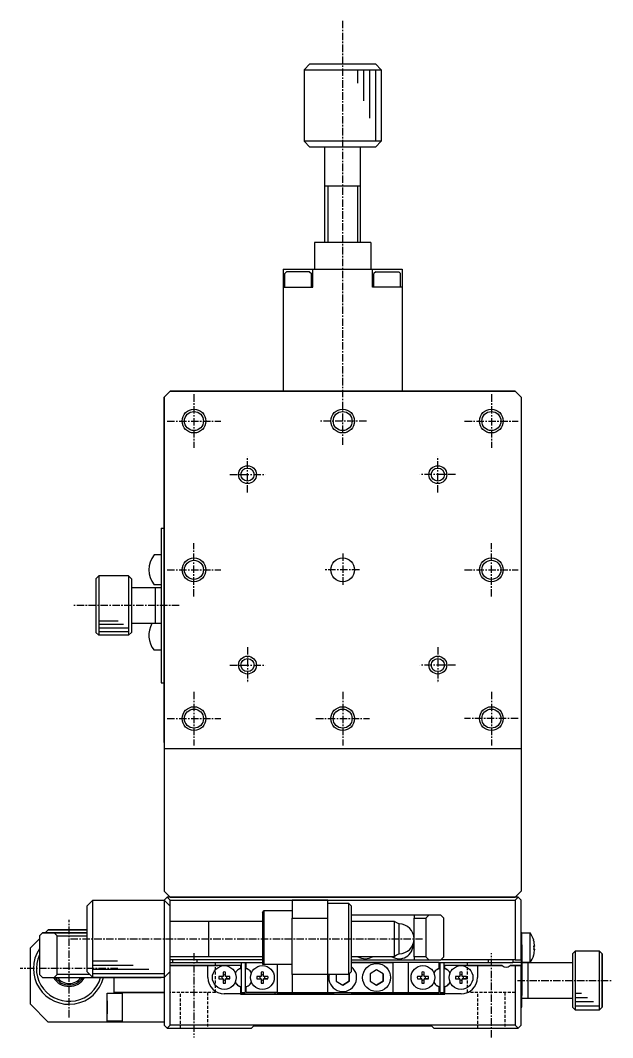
# Model space of a CAD drawing. Extents: x 375 to 631, y 58 to 275.
# Drawn here: x 531 to 630.6, y 104.3 to 275.2 of the extents above; entities that cross this region are included whole.
import ezdxf

# ---------------------------------------------------------------- set-up
doc = ezdxf.new("R2010")
doc.units = 0
doc.linetypes.add('CENTER', pattern=[2, 1.25, -0.25, 0.25, -0.25])
doc.linetypes.add('DASHED', pattern=[0.75, 0.5, -0.25])
doc.layers.get('0').update_dxf_attribs({"linetype": 'CONTINUOUS'})
doc.layers.add('CENTER', color=1, linetype='CENTER')

msp = doc.modelspace()

# ---------------------------------------------------------------- linework, layer by layer
at = {"color": 7, "linetype": 'CONTINUOUS'}
for p, q in [((579.735969, 267.876908), (578.735969, 266.876908)), ((578.735969, 266.876908), (578.735969, 254.876907)), ((579.735969, 267.876908), (590.735969, 267.876908)), ((590.735969, 267.876908), (591.735969, 266.876908)), ((591.735969, 266.876908), (591.735969, 254.876907)), ((579.735969, 253.876907), (578.735969, 254.876907)), ((590.735969, 253.876907), (591.735969, 254.876907)), ((590.735969, 253.876907), (579.735969, 253.876907)), ((582.235969, 237.876907), (582.235969, 253.876907)), ((588.235969, 237.876907), (588.235969, 253.876907)), ((582.235969, 247.376907), (588.235969, 247.376907)), ((580.485969, 237.876907), (580.485969, 233.376908)), ((589.985969, 237.876907), (580.485969, 237.876907)), ((589.985969, 237.876907), (589.985969, 233.376908)), ((575.235969, 233.376908), (575.235969, 212.876909)), ((575.235969, 233.376908), (595.235969, 233.376908)), ((575.485969, 232.676907), (575.785969, 232.976908)), ((575.485969, 230.376908), (575.485969, 232.676907)), ((579.685968, 232.976908), (575.785969, 232.976908)), ((579.685968, 232.976908), (579.985969, 232.676907)), ((579.985969, 230.376908), (579.985969, 232.676907)), ((580.235969, 230.376908), (580.235969, 233.376908)), ((590.235969, 230.376908), (590.235969, 233.376908)), ((590.78597, 232.976908), (590.485969, 232.676907)), ((590.485969, 230.376908), (590.485969, 232.676907)), ((590.78597, 232.976908), (594.685969, 232.976908)), ((594.985969, 232.676907), (594.685969, 232.976908)), ((594.985969, 230.376908), (594.985969, 232.676907)), ((595.235969, 233.376908), (595.235969, 212.876909)), ((575.235969, 230.376908), (580.235969, 230.376908)), ((595.235969, 230.376908), (590.235969, 230.376908)), ((556.235972, 212.876909), (555.235972, 211.876909)), ((556.235974, 212.87691), (555.235974, 211.87691)), ((614.235972, 212.876909), (556.235972, 212.876909)), ((556.235974, 212.87691), (614.235972, 212.87691)), ((615.235972, 211.87691), (614.235972, 212.87691)), ((614.235972, 212.876909), (615.235972, 211.876909)), ((555.235972, 153.876911), (555.235972, 211.87691)), ((555.235974, 211.87691), (555.235974, 128.876909)), ((615.235972, 211.87691), (615.235972, 128.876909)), ((615.235972, 211.876909), (615.235972, 153.87691)), ((554.735972, 189.876911), (554.735972, 163.876913)), ((554.735972, 189.876911), (555.235972, 189.876911)), ((554.735972, 185.376911), (553.513473, 185.376911)), ((543.735972, 181.376912), (544.235972, 181.876912)), ((543.735972, 181.376912), (543.735972, 172.376912)), ((549.235972, 181.876912), (544.235972, 181.876912)), ((549.235972, 181.876912), (549.735972, 181.376912)), ((549.735972, 181.376912), (549.735972, 172.376912)), ((554.735972, 179.876912), (549.735972, 179.876912)), ((554.735972, 180.376911), (553.513473, 180.376911)), ((553.735972, 179.876912), (553.735972, 173.876912)), ((554.735972, 173.876912), (549.735972, 173.876912)), ((544.235972, 171.876912), (543.735972, 172.376912)), ((549.235972, 171.876912), (544.235972, 171.876912)), ((549.735972, 172.376912), (549.235972, 171.876912)), ((554.735972, 169.37691), (553.513473, 169.37691)), ((554.735972, 163.876913), (555.235972, 163.876913)), ((555.235974, 152.87691), (615.235972, 152.87691)), ((556.235974, 127.876909), (555.235974, 128.876909)), ((614.235972, 127.876909), (615.235972, 128.876909)), ((542.235973, 126.376909), (543.235973, 127.376909)), ((543.235973, 114.376909), (543.235973, 127.376909)), ((543.235973, 127.376909), (555.235973, 127.376909)), ((555.735973, 127.876909), (555.235973, 127.376909)), ((555.235973, 127.376909), (556.235973, 126.376909)), ((555.235973, 127.376909), (555.235973, 120.818041)), ((556.235973, 127.376909), (555.735973, 127.876909)), ((556.235973, 127.876909), (555.735973, 127.876909)), ((556.235973, 127.876909), (614.235973, 127.876909)), ((556.235973, 126.376909), (556.235973, 127.376909)), ((556.235973, 127.376909), (576.735973, 127.376909)), ((614.235972, 127.876909), (556.235974, 127.876909)), ((576.735973, 127.376909), (576.735973, 124.376909)), ((582.735973, 127.376909), (576.735973, 127.376909)), ((576.735973, 127.376909), (582.735973, 127.376909)), ((582.735973, 124.376909), (582.735973, 127.376909)), ((582.735973, 127.376909), (614.235973, 127.376909)), ((582.735973, 126.876909), (586.235973, 126.876909)), ((586.235973, 126.876909), (586.735973, 126.376909)), ((586.235973, 126.876909), (586.235973, 114.876909)), ((614.735973, 127.876909), (614.235973, 127.376909)), ((614.735973, 127.876909), (614.235973, 127.876909)), ((614.235973, 127.376909), (614.235973, 117.376909)), ((615.235973, 127.376909), (614.735973, 127.876909)), ((615.235973, 117.376909), (615.235973, 127.376909)), ((542.235973, 126.376909), (542.235973, 115.376909)), ((556.235973, 120.827098), (556.235973, 126.376909)), ((571.735973, 125.326909), (572.035973, 125.626909)), ((571.735973, 125.326909), (571.735973, 116.626909)), ((572.035973, 116.626909), (572.035973, 125.626909)), ((572.035973, 125.626909), (576.735973, 125.626909)), ((586.735973, 115.376909), (586.735973, 126.376909)), ((597.235973, 124.876909), (586.735973, 124.876909)), ((597.235973, 124.876909), (597.235973, 124.376909)), ((599.735973, 124.876909), (597.235973, 124.876909)), ((599.235973, 124.376909), (599.735973, 124.876909)), ((601.735973, 124.876909), (599.735973, 124.876909)), ((601.735973, 124.876909), (602.235973, 124.376909)), ((556.235973, 123.876909), (562.735973, 123.876909)), ((562.730973, 123.876909), (562.735973, 123.876909)), ((562.735973, 120.949765), (562.735973, 123.876914)), ((562.735973, 123.876909), (562.740973, 123.876909)), ((562.735973, 123.876909), (571.735973, 123.876909)), ((576.735973, 124.376909), (582.735973, 124.376909)), ((576.735973, 114.876909), (576.735973, 124.376909)), ((582.735973, 114.876909), (582.735973, 124.376909)), ((586.735973, 123.876909), (593.869948, 123.876909)), ((593.869948, 123.876909), (594.30296, 123.626909)), ((593.869948, 123.876909), (593.869948, 120.849739)), ((594.30296, 123.626909), (594.735973, 123.376909)), ((594.735973, 120.854268), (594.735973, 123.376909)), ((597.235973, 124.376909), (599.235973, 124.376909)), ((597.235973, 117.876909), (597.235973, 124.376909)), ((599.235973, 124.376909), (599.235973, 117.876909)), ((602.235973, 117.876909), (602.235973, 124.376909)), ((534.235973, 121.376909), (534.735973, 121.876909)), ((534.735973, 121.876909), (534.235973, 121.376909)), ((534.235973, 121.376909), (534.235973, 114.876909)), ((536.735973, 121.876909), (534.735973, 121.876909)), ((534.735973, 121.876909), (542.235973, 121.876909)), ((535.235973, 121.876909), (535.735973, 122.376909)), ((535.735973, 122.376909), (535.235973, 121.876909)), ((535.735973, 122.376909), (542.235973, 122.376909)), ((542.235973, 122.376909), (535.735973, 122.376909)), ((536.735973, 121.876909), (537.235973, 121.376909)), ((542.235973, 121.876909), (536.735973, 121.876909)), ((537.235973, 114.876909), (537.235973, 121.376909)), ((537.235973, 121.376909), (542.235973, 121.376909)), ((615.385973, 121.876909), (615.235973, 121.876909)), ((615.235973, 121.876909), (615.385973, 121.876909)), ((615.385973, 119.876909), (615.385973, 121.876909)), ((615.385973, 121.876909), (616.77763, 121.876909)), ((616.77763, 116.876909), (616.77763, 121.876909)), ((532.735973, 119.376909), (534.235973, 120.876909)), ((534.235973, 120.876909), (532.735973, 119.376909)), ((555.235973, 120.818041), (555.235973, 114.376909)), ((556.235973, 115.376909), (556.235973, 120.827098)), ((562.735973, 120.876909), (562.735973, 120.949765)), ((562.735973, 120.749719), (562.735973, 120.876909)), ((562.735973, 117.876904), (562.735973, 120.749719)), ((593.869948, 120.849739), (593.869948, 117.876909)), ((594.735973, 118.376909), (594.735973, 120.854268)), ((615.291705, 120.326909), (615.291705, 120.305618)), ((617.355409, 120.638842), (617.348554, 120.635499)), ((532.735973, 109.876909), (532.735973, 119.376909)), ((594.30296, 118.126909), (593.869948, 117.876909)), ((594.735973, 118.376909), (594.30296, 118.126909)), ((615.291705, 119.576909), (615.291705, 119.176909)), ((615.423448, 119.576909), (615.291705, 119.576909)), ((615.291705, 119.176909), (615.423448, 119.176909)), ((615.291705, 118.4482), (615.291705, 118.426909)), ((615.385973, 119.576909), (615.385973, 119.176909)), ((615.385973, 118.850126), (615.385973, 111.376909)), ((617.520926, 119.636909), (617.348554, 119.636909)), ((617.348554, 119.116909), (617.520926, 119.116909)), ((617.348554, 118.118319), (617.355409, 118.114976)), ((617.348554, 118.118319), (617.355409, 118.114976)), ((617.348706, 119.636915), (617.348706, 119.632815)), ((617.348706, 119.632815), (617.348706, 119.628815)), ((617.348706, 119.628815), (617.348706, 119.624715)), ((617.348706, 119.624715), (617.349706, 119.620715)), ((617.349706, 119.133115), (617.348706, 119.129115)), ((617.348706, 119.129115), (617.348706, 119.125015)), ((617.348706, 119.125015), (617.348706, 119.121015)), ((617.348706, 119.121015), (617.348706, 119.116915)), ((617.349706, 119.620715), (617.349706, 119.616615)), ((617.349706, 119.616615), (617.349706, 119.612515)), ((617.349706, 119.612515), (617.349706, 119.608515)), ((617.349706, 119.608515), (617.349706, 119.604415)), ((617.349706, 119.604415), (617.350706, 119.600415)), ((617.350706, 119.153415), (617.349706, 119.149415)), ((617.349706, 119.149415), (617.349706, 119.145315)), ((617.349706, 119.145315), (617.349706, 119.141215)), ((617.349706, 119.141215), (617.349706, 119.137215)), ((617.349706, 119.137215), (617.349706, 119.133115)), ((617.350706, 119.600415), (617.350706, 119.596315)), ((617.350706, 119.596315), (617.350706, 119.592215)), ((617.350706, 119.592215), (617.350706, 119.588215)), ((617.350706, 119.588215), (617.350706, 119.584115)), ((617.350706, 119.584115), (617.351706, 119.580115)), ((617.351706, 119.173715), (617.350706, 119.169715)), ((617.350706, 119.169715), (617.350706, 119.165615)), ((617.350706, 119.165615), (617.350706, 119.161515)), ((617.350706, 119.161515), (617.350706, 119.157515)), ((617.350706, 119.157515), (617.350706, 119.153415)), ((617.351706, 119.580115), (617.351706, 119.576015)), ((617.351706, 119.576015), (617.351706, 119.571915)), ((617.351706, 119.571915), (617.351706, 119.567915)), ((617.351706, 119.567915), (617.351706, 119.563815)), ((617.351706, 119.563815), (617.351706, 119.559815)), ((617.351706, 119.559815), (617.351706, 119.555715)), ((617.351706, 119.555715), (617.352706, 119.551615)), ((617.352706, 119.202215), (617.351706, 119.198115)), ((617.351706, 119.198115), (617.351706, 119.194015)), ((617.351706, 119.194015), (617.351706, 119.190015)), ((617.351706, 119.190015), (617.351706, 119.185915)), ((617.351706, 119.185915), (617.351706, 119.181815)), ((617.351706, 119.181815), (617.351706, 119.177815)), ((617.351706, 119.177815), (617.351706, 119.173715)), ((617.352706, 119.551615), (617.352706, 119.547615)), ((617.352706, 119.547615), (617.352706, 119.543515)), ((617.352706, 119.543515), (617.352706, 119.539515)), ((617.352706, 119.539515), (617.352706, 119.535415)), ((617.352706, 119.535415), (617.352706, 119.531315)), ((617.352706, 119.531315), (617.352706, 119.527315)), ((617.352706, 119.527315), (617.353706, 119.523215)), ((617.353706, 119.230615), (617.352706, 119.226515)), ((617.352706, 119.226515), (617.352706, 119.222515)), ((617.352706, 119.222515), (617.352706, 119.218415)), ((617.352706, 119.218415), (617.352706, 119.214315)), ((617.352706, 119.214315), (617.352706, 119.210315)), ((617.352706, 119.210315), (617.352706, 119.206215)), ((617.352706, 119.206215), (617.352706, 119.202215)), ((617.353706, 119.523215), (617.353706, 119.519115)), ((617.353706, 119.519115), (617.353706, 119.515115)), ((617.353706, 119.515115), (617.353706, 119.511015)), ((617.353706, 119.511015), (617.353706, 119.506915)), ((617.353706, 119.506915), (617.353706, 119.502915)), ((617.353706, 119.502915), (617.353706, 119.498815)), ((617.353706, 119.498815), (617.353706, 119.494815)), ((617.353706, 119.494815), (617.353706, 119.490715)), ((617.353706, 119.490715), (617.353706, 119.486615)), ((617.353706, 119.486615), (617.354706, 119.482615)), ((617.354706, 119.271215), (617.353706, 119.267215)), ((617.353706, 119.267215), (617.353706, 119.263115)), ((617.353706, 119.263115), (617.353706, 119.259015)), ((617.353706, 119.259015), (617.353706, 119.255015)), ((617.353706, 119.255015), (617.353706, 119.250915)), ((617.353706, 119.250915), (617.353706, 119.246815)), ((617.353706, 119.246815), (617.353706, 119.242815)), ((617.353706, 119.242815), (617.353706, 119.238715)), ((617.353706, 119.238715), (617.353706, 119.234615)), ((617.353706, 119.234615), (617.353706, 119.230615)), ((617.354706, 119.482615), (617.354706, 119.478515)), ((617.354706, 119.478515), (617.354706, 119.474415)), ((617.354706, 119.474415), (617.354706, 119.470415)), ((617.354706, 119.470415), (617.354706, 119.466315)), ((617.354706, 119.466315), (617.354706, 119.462215)), ((617.354706, 119.462215), (617.354706, 119.458215)), ((617.354706, 119.458215), (617.354706, 119.454115)), ((617.354706, 119.454115), (617.354706, 119.450115)), ((617.354706, 119.450115), (617.354706, 119.446015)), ((617.354706, 119.446015), (617.354706, 119.441915)), ((617.354706, 119.441915), (617.354706, 119.437915)), ((617.354706, 119.437915), (617.354706, 119.433815)), ((617.354706, 119.433815), (617.354706, 119.429715)), ((617.354706, 119.429715), (617.354706, 119.425715)), ((617.354706, 119.425715), (617.355706, 119.421615)), ((617.355706, 119.332215), (617.354706, 119.328115)), ((617.354706, 119.328115), (617.354706, 119.324115)), ((617.354706, 119.324115), (617.354706, 119.320015)), ((617.354706, 119.320015), (617.354706, 119.315915)), ((617.354706, 119.315915), (617.354706, 119.311915)), ((617.354706, 119.311915), (617.354706, 119.307815)), ((617.354706, 119.307815), (617.354706, 119.303715)), ((617.354706, 119.303715), (617.354706, 119.299715)), ((617.354706, 119.299715), (617.354706, 119.295615)), ((617.354706, 119.295615), (617.354706, 119.291515)), ((617.354706, 119.291515), (617.354706, 119.287515)), ((617.354706, 119.287515), (617.354706, 119.283415)), ((617.354706, 119.283415), (617.354706, 119.279315)), ((617.354706, 119.279315), (617.354706, 119.275315)), ((617.354706, 119.275315), (617.354706, 119.271215)), ((617.355706, 119.421615), (617.355706, 119.417515)), ((617.355706, 119.417515), (617.355706, 119.413515)), ((617.355706, 119.413515), (617.355706, 119.409415)), ((617.355706, 119.409415), (617.355706, 119.405315)), ((617.355706, 119.405315), (617.355706, 119.401315)), ((617.355706, 119.401315), (617.355706, 119.397215)), ((617.355706, 119.397215), (617.355706, 119.393215)), ((617.355706, 119.393215), (617.355706, 119.389115)), ((617.355706, 119.389115), (617.355706, 119.385015)), ((617.355706, 119.385015), (617.355706, 119.381015)), ((617.355706, 119.381015), (617.355706, 119.376915)), ((617.355706, 119.376915), (617.355706, 119.372815)), ((617.355706, 119.372815), (617.355706, 119.368815)), ((617.355706, 119.368815), (617.355706, 119.364715)), ((617.355706, 119.364715), (617.355706, 119.360615)), ((617.355706, 119.360615), (617.355706, 119.356615)), ((617.355706, 119.356615), (617.355706, 119.352515)), ((617.355706, 119.352515), (617.355706, 119.348415)), ((617.355706, 119.348415), (617.355706, 119.344415)), ((617.355706, 119.344415), (617.355706, 119.340315)), ((617.355706, 119.340315), (617.355706, 119.336215)), ((617.355706, 119.336215), (617.355706, 119.332215)), ((623.885973, 118.376909), (624.385973, 118.876909)), ((623.885973, 118.376909), (623.885973, 109.376909)), ((624.385973, 118.876909), (627.385973, 118.876909)), ((624.385973, 108.876909), (624.385973, 118.876909)), ((627.385973, 118.876909), (627.385973, 118.851846)), ((627.385973, 118.876909), (627.385973, 118.851846)), ((627.385973, 118.851846), (628.385973, 118.851846)), ((628.885973, 118.349045), (628.385973, 118.851846)), ((628.385973, 118.851846), (628.385973, 108.901972)), ((628.885973, 109.404773), (628.885973, 118.349045)), ((628.885973, 118.349045), (628.885973, 109.404773)), ((562.735973, 117.876909), (556.235973, 117.876909)), ((571.735973, 117.376909), (556.235973, 117.376909)), ((556.235973, 116.876909), (556.635973, 116.876909)), ((556.235973, 116.376909), (562.585973, 116.376909)), ((556.235973, 116.376909), (562.585973, 116.376909)), ((556.235973, 116.376909), (562.585973, 116.376909)), ((562.585973, 116.376909), (556.235973, 116.376909)), ((556.235973, 116.376909), (562.585973, 116.376909)), ((556.235973, 116.376909), (562.585973, 116.376909)), ((556.635973, 117.376909), (556.635973, 116.876909)), ((556.635973, 116.876909), (560.735973, 116.876909)), ((560.735973, 117.376909), (560.735973, 116.876909)), ((560.735973, 116.876909), (568.235973, 116.876909)), ((562.585973, 114.376909), (562.585973, 116.376909)), ((562.585973, 116.376909), (564.235973, 116.376909)), ((562.585973, 116.376909), (564.235973, 116.376909)), ((562.585973, 116.376909), (564.235973, 116.376909)), ((562.585973, 116.376909), (564.235973, 116.376909)), ((565.335973, 116.376909), (562.585973, 116.376909)), ((565.335973, 116.376909), (562.585973, 116.376909)), ((562.735973, 117.876909), (562.730973, 117.876909)), ((562.740973, 117.876909), (562.735973, 117.876909)), ((571.735973, 117.876909), (562.735973, 117.876909)), ((568.035973, 116.376909), (565.335973, 116.376909)), ((568.035973, 116.376909), (565.335973, 116.376909)), ((568.035973, 116.376909), (568.035973, 115.921321)), ((568.235973, 116.876909), (568.835973, 116.876909)), ((568.235973, 111.876909), (568.235973, 116.876909)), ((568.835973, 116.876909), (569.035973, 116.876909)), ((568.835973, 116.876909), (568.835973, 111.876909)), ((569.035973, 115.921321), (569.035973, 116.876909)), ((569.035973, 116.876909), (571.735973, 116.876909)), ((571.735973, 116.626909), (572.035973, 116.626909)), ((572.035973, 116.626909), (576.735973, 116.626909)), ((574.235973, 116.626909), (574.235973, 111.876909)), ((593.869948, 117.876909), (586.735973, 117.876909)), ((586.735973, 117.376909), (597.235973, 117.376909)), ((586.735973, 116.876909), (593.735973, 116.876909)), ((593.735973, 116.876909), (586.735973, 116.876909)), ((596.235973, 116.876909), (593.735973, 116.876909)), ((593.735973, 111.876909), (593.735973, 116.876909)), ((601.435973, 116.876909), (596.235973, 116.876909)), ((596.235973, 116.876909), (596.235973, 111.876909)), ((597.235973, 117.876909), (597.235973, 117.376909)), ((599.235973, 117.876909), (597.235973, 117.876909)), ((597.235973, 117.376909), (599.735973, 117.376909)), ((599.735973, 117.376909), (599.235973, 117.876909)), ((599.735973, 117.376909), (601.735973, 117.376909)), ((601.435973, 116.876909), (601.635973, 116.876909)), ((601.435973, 115.921321), (601.435973, 116.876909)), ((601.635973, 116.876909), (602.235973, 116.876909)), ((601.635973, 111.876909), (601.635973, 116.876909)), ((602.235973, 117.876909), (601.735973, 117.376909)), ((614.235973, 117.376909), (601.735973, 117.376909)), ((602.235973, 116.876909), (602.235973, 111.876909)), ((602.235973, 116.876909), (609.735973, 116.876909)), ((602.435973, 115.921321), (602.435973, 116.376909)), ((605.135973, 116.376909), (602.435973, 116.376909)), ((605.135973, 116.376909), (602.435973, 116.376909)), ((607.885973, 116.376909), (605.135973, 116.376909)), ((607.885973, 116.376909), (605.135973, 116.376909)), ((606.235973, 116.376909), (607.885973, 116.376909)), ((606.235973, 116.376909), (607.885973, 116.376909)), ((606.235973, 116.376909), (607.885973, 116.376909)), ((606.235973, 116.376909), (607.885973, 116.376909)), ((607.885973, 116.376909), (607.885973, 114.376909)), ((607.885973, 116.376909), (612.074535, 116.376909)), ((607.885973, 116.376909), (612.074535, 116.376909)), ((607.885973, 116.376909), (612.074535, 116.376909)), ((612.074535, 116.376909), (607.885973, 116.376909)), ((607.885973, 116.376909), (612.074535, 116.376909)), ((607.885973, 116.376909), (612.074535, 116.376909)), ((609.735973, 116.876909), (609.735973, 117.376909)), ((609.735973, 116.876909), (613.835973, 116.876909)), ((614.235973, 116.376909), (613.397411, 116.376909)), ((613.397411, 116.376909), (614.235973, 116.376909)), ((613.397411, 116.376909), (614.235973, 116.376909)), ((613.397411, 116.376909), (614.235973, 116.376909)), ((613.397411, 116.376909), (614.235973, 116.376909)), ((613.397411, 116.376909), (614.235973, 116.376909)), ((613.835973, 117.376909), (613.835973, 116.876909)), ((615.235973, 116.876909), (613.835973, 116.876909)), ((614.235973, 117.376909), (615.235973, 117.376909)), ((615.235973, 116.376909), (614.235973, 116.376909)), ((614.235973, 116.376909), (615.235973, 116.376909)), ((614.235973, 116.376909), (614.235973, 106.376909)), ((615.235973, 117.376909), (615.235973, 116.376909)), ((615.235973, 106.376909), (615.235973, 116.376909)), ((616.77763, 116.876909), (615.385973, 116.876909)), ((615.385973, 116.876909), (616.385973, 116.876909)), ((616.385973, 116.876909), (616.385973, 113.876853)), ((616.385973, 116.876909), (616.385973, 113.876853)), ((616.385973, 116.876909), (616.77763, 116.876909)), ((616.77763, 116.876909), (623.885973, 116.876909)), ((534.735973, 114.376909), (534.235973, 114.876909)), ((537.235973, 114.876909), (536.735973, 114.376909)), ((542.735973, 114.876909), (537.235973, 114.876909)), ((543.235973, 114.376909), (542.235973, 115.376909)), ((556.235973, 115.376909), (555.235973, 114.376909)), ((556.235973, 106.376909), (556.235973, 115.376909)), ((565.135973, 114.576909), (564.407264, 114.576909)), ((565.135973, 115.305618), (565.135973, 114.576909)), ((565.535973, 114.576909), (565.535973, 115.305618)), ((566.264682, 114.576909), (565.535973, 114.576909)), ((568.035973, 115.921321), (567.742223, 115.751724)), ((569.329723, 115.751724), (569.035973, 115.921321)), ((571.535973, 114.576909), (570.807264, 114.576909)), ((571.535973, 115.305618), (571.535973, 114.576909)), ((571.935973, 114.576909), (571.935973, 115.305618)), ((572.664682, 114.576909), (571.935973, 114.576909)), ((582.735973, 114.876909), (576.735973, 114.876909)), ((576.735973, 114.876909), (576.735973, 111.876909)), ((586.235973, 114.876909), (582.735973, 114.876909)), ((582.735973, 111.876909), (582.735973, 114.876909)), ((584.135973, 114.876909), (584.135973, 113.741824)), ((586.735973, 115.376909), (586.235973, 114.876909)), ((586.335973, 113.741824), (586.335973, 114.976909)), ((586.335973, 114.976909), (586.335973, 113.741824)), ((590.935973, 115.64708), (589.835973, 115.011994)), ((589.835973, 115.011994), (589.835973, 113.741824)), ((592.035973, 115.011994), (590.935973, 115.64708)), ((592.035973, 113.741824), (592.035973, 115.011994)), ((592.035973, 115.011994), (592.035973, 113.741824)), ((598.535973, 114.576909), (597.807264, 114.576909)), ((598.535973, 115.305618), (598.535973, 114.576909)), ((598.935973, 114.576909), (598.935973, 115.305618)), ((599.664682, 114.576909), (598.935973, 114.576909)), ((601.142223, 115.751724), (601.435973, 115.921321)), ((602.435973, 115.921321), (602.729723, 115.751724)), ((604.935973, 114.576909), (604.207264, 114.576909)), ((604.935973, 115.305618), (604.935973, 114.576909)), ((605.335973, 114.576909), (605.335973, 115.305618)), ((606.064682, 114.576909), (605.335973, 114.576909)), ((534.735973, 114.376909), (536.735973, 114.376909)), ((536.735973, 114.376909), (543.235973, 114.376909)), ((555.235973, 114.376909), (543.235973, 114.376909)), ((543.235973, 114.376909), (554.735973, 114.376909)), ((546.735973, 114.376909), (546.735973, 111.876909)), ((555.235973, 114.376909), (555.235973, 106.376909)), ((564.407264, 114.176909), (564.949581, 114.176909)), ((564.407264, 114.176909), (565.135973, 114.176909)), ((565.135973, 114.176909), (564.949581, 114.176909)), ((565.135973, 114.176909), (565.135973, 113.4482)), ((565.535973, 114.176909), (566.264682, 114.176909)), ((565.535973, 113.4482), (565.535973, 114.176909)), ((565.722365, 114.176909), (565.535973, 114.176909)), ((566.264682, 114.176909), (565.722365, 114.176909)), ((567.742223, 113.002094), (568.035973, 112.832497)), ((568.035973, 112.832497), (567.742223, 113.002094)), ((568.035973, 112.832497), (568.035973, 111.626909)), ((569.035973, 112.832497), (569.329723, 113.002094)), ((569.035973, 112.832497), (569.329723, 113.002094)), ((569.035973, 111.876909), (569.035973, 112.832497)), ((570.807264, 114.176909), (571.535973, 114.176909)), ((570.807264, 114.176909), (571.349581, 114.176909)), ((571.535973, 114.176909), (571.349581, 114.176909)), ((571.535973, 114.176909), (571.535973, 113.4482)), ((571.935973, 113.4482), (571.935973, 114.176909)), ((572.122365, 114.176909), (571.935973, 114.176909)), ((571.935973, 114.176909), (572.664682, 114.176909)), ((572.664682, 114.176909), (572.122365, 114.176909)), ((584.135973, 113.741824), (585.235973, 113.106738)), ((585.235973, 113.106738), (586.335973, 113.741824)), ((586.335973, 113.741824), (585.235973, 113.106738)), ((589.835973, 113.741824), (590.935973, 113.106738)), ((590.935973, 113.106738), (592.035973, 113.741824)), ((592.035973, 113.741824), (590.935973, 113.106738)), ((597.807264, 114.176909), (598.535973, 114.176909)), ((597.807264, 114.176909), (598.349581, 114.176909)), ((598.535973, 114.176909), (598.349581, 114.176909)), ((598.535973, 114.176909), (598.535973, 113.4482)), ((598.935973, 114.176909), (599.664682, 114.176909)), ((598.935973, 113.4482), (598.935973, 114.176909)), ((599.122365, 114.176909), (598.935973, 114.176909)), ((599.664682, 114.176909), (599.122365, 114.176909)), ((601.435973, 112.832497), (601.142223, 113.002094)), ((601.435973, 112.832497), (601.142223, 113.002094)), ((601.435973, 111.876909), (601.435973, 112.832497)), ((602.729723, 113.002094), (602.435973, 112.832497)), ((602.435973, 112.832497), (602.729723, 113.002094)), ((602.435973, 111.626909), (602.435973, 112.832497)), ((604.207264, 114.176909), (604.935973, 114.176909)), ((604.207264, 114.176909), (604.749581, 114.176909)), ((604.935973, 114.176909), (604.749581, 114.176909)), ((604.935973, 114.176909), (604.935973, 113.4482)), ((605.335973, 114.176909), (606.064682, 114.176909)), ((605.335973, 113.4482), (605.335973, 114.176909)), ((605.522365, 114.176909), (605.335973, 114.176909)), ((606.064682, 114.176909), (605.522365, 114.176909)), ((616.385973, 113.876853), (616.385973, 110.876909)), ((616.385973, 113.876853), (616.385973, 110.876909)), ((545.635973, 111.726909), (548.235973, 111.726909)), ((545.635973, 107.026909), (545.635973, 111.726909)), ((545.635973, 107.026909), (545.635973, 111.726909)), ((546.735973, 111.876909), (548.235973, 111.876909)), ((548.235973, 111.876909), (546.735973, 111.876909)), ((548.235973, 106.876909), (548.235973, 111.876909)), ((548.235973, 111.876909), (555.235973, 111.876909)), ((555.235973, 111.876909), (548.235973, 111.876909)), ((568.035973, 111.626909), (565.335973, 111.626909)), ((568.035973, 111.626909), (565.335973, 111.626909)), ((568.035973, 111.626909), (568.035973, 111.576909)), ((573.885973, 111.576909), (568.035973, 111.576909)), ((568.035973, 111.576909), (602.435973, 111.576909)), ((568.235973, 111.876909), (568.835973, 111.876909)), ((574.235973, 111.876909), (569.035973, 111.876909)), ((573.885973, 111.576909), (573.735973, 111.576909)), ((578.735973, 111.576909), (573.735973, 111.576909)), ((573.885973, 111.576909), (573.885973, 111.876909)), ((574.235973, 111.876909), (576.735973, 111.876909)), ((576.735973, 111.876909), (582.735973, 111.876909)), ((578.585973, 111.876909), (578.585973, 111.576909)), ((578.735973, 111.576909), (578.585973, 111.576909)), ((583.735973, 111.576909), (578.585973, 111.576909)), ((582.735973, 111.876909), (593.735973, 111.876909)), ((583.485973, 111.576909), (586.985973, 111.576909)), ((583.485973, 111.576909), (586.985973, 111.576909)), ((583.735973, 111.576909), (583.735973, 111.876909)), ((585.191426, 111.852956), (584.908089, 111.876669)), ((585.521072, 111.87639), (585.245783, 111.853075)), ((586.735973, 111.876909), (586.735973, 111.576909)), ((591.885973, 111.576909), (586.735973, 111.576909)), ((591.885973, 111.576909), (591.735973, 111.576909)), ((596.735973, 111.576909), (591.735973, 111.576909)), ((591.885973, 111.576909), (591.885973, 111.876909)), ((593.735973, 111.876909), (596.235973, 111.876909)), ((596.235973, 111.876909), (601.435973, 111.876909)), ((596.585973, 111.876909), (596.585973, 111.576909)), ((596.735973, 111.576909), (596.585973, 111.576909)), ((602.435973, 111.576909), (596.585973, 111.576909)), ((601.635973, 111.876909), (602.235973, 111.876909)), ((602.435973, 111.626909), (602.435973, 111.576909)), ((605.135973, 111.626909), (602.435973, 111.626909)), ((605.135973, 111.626909), (602.435973, 111.626909)), ((615.385973, 109.376909), (615.385973, 111.376909)), ((535.735973, 106.876909), (532.735973, 109.876909)), ((545.635973, 110.476909), (545.635973, 109.376909)), ((545.635973, 109.376909), (545.635973, 110.476909)), ((616.385973, 110.876909), (615.385973, 110.876909)), ((623.885973, 110.876909), (616.385973, 110.876909)), ((628.385973, 108.901972), (628.885973, 109.404773)), ((545.635973, 108.276909), (545.635973, 109.376909)), ((545.635973, 109.376909), (545.635973, 108.276909)), ((615.235973, 109.376909), (615.385973, 109.376909)), ((624.385973, 108.876909), (623.885973, 109.376909)), ((627.385973, 108.876909), (624.385973, 108.876909)), ((627.385973, 108.901972), (627.385973, 108.876909)), ((627.385973, 108.901972), (627.385973, 108.876909)), ((628.385973, 108.901972), (627.385973, 108.901972)), ((548.235973, 106.876909), (535.735973, 106.876909)), ((548.235973, 107.026909), (545.635973, 107.026909)), ((555.235973, 106.876909), (548.235973, 106.876909)), ((555.235973, 106.376909), (555.735973, 105.876909)), ((555.735973, 105.876909), (556.235973, 106.376909)), ((614.235973, 106.376909), (556.235973, 106.376909)), ((570.235973, 106.226909), (569.885973, 105.876909)), ((600.235973, 106.226909), (570.235973, 106.226909)), ((600.585973, 105.876909), (600.235973, 106.226909)), ((614.235973, 106.376909), (614.735973, 105.876909)), ((614.735973, 105.876909), (615.235973, 106.376909)), ((555.735973, 105.876909), (569.885973, 105.876909)), ((600.585973, 105.876909), (614.735973, 105.876909))]:
    msp.add_line(p, q, dxfattribs=at)
at = {"color": 3, "linetype": 'CONTINUOUS'}
for p, q in [((578.735969, 266.876908), (591.735969, 266.876908)), ((587.735969, 266.876908), (587.735969, 264.64274)), ((588.735969, 266.876908), (588.735969, 261.706264)), ((589.735969, 266.876908), (589.735969, 258.760714)), ((590.735969, 266.876908), (590.735969, 254.876907)), ((591.735969, 254.876907), (578.735969, 254.876907)), ((582.735973, 247.376907), (582.735971, 237.876907)), ((587.735966, 247.376907), (587.735967, 237.876907)), ((544.235972, 181.876912), (544.235972, 171.876912)), ((549.235972, 181.876912), (549.235972, 171.876912)), ((547.501974, 174.276913), (544.235972, 174.276913)), ((548.372347, 173.676913), (544.235972, 173.676913)), ((549.235972, 173.076912), (544.235972, 173.076912)), ((549.235972, 172.476912), (544.235972, 172.476912)), ((543.235973, 117.176909), (547.398666, 117.176909)), ((543.235973, 116.476909), (550.011102, 116.476909)), ((556.235973, 111.876909), (556.235973, 116.376909)), ((543.235973, 115.776909), (552.623537, 115.776909)), ((543.235973, 115.076909), (555.235973, 115.076909)), ((625.386862, 111.676909), (624.385973, 111.676909)), ((626.386566, 110.976909), (624.385973, 110.976909)), ((627.385973, 110.276909), (624.385973, 110.276909)), ((628.385973, 109.576909), (624.385973, 109.576909))]:
    msp.add_line(p, q, dxfattribs=at)
at = {"color": 3, "linetype": 'DASHED'}
for p, q in [((563.835973, 111.876909), (563.835973, 116.876914)), ((563.835973, 111.876909), (563.835973, 116.876914)), ((606.235973, 111.876909), (606.235973, 116.876914)), ((563.835973, 111.876909), (556.235973, 111.876909)), ((557.985973, 105.876909), (557.985973, 111.876909)), ((562.485973, 111.876909), (562.485973, 105.876909)), ((610.235973, 111.876909), (606.235973, 111.876909)), ((607.985973, 105.876909), (607.985973, 111.876909)), ((614.235973, 111.876909), (610.235973, 111.876909)), ((612.485973, 111.876909), (612.485973, 105.876909))]:
    msp.add_line(p, q, dxfattribs=at)
at = {"color": 9, "linetype": 'CONTINUOUS'}
msp.add_line((615.385973, 111.376909), (615.235973, 111.376909), dxfattribs=at)
at = {"color": 3, "linetype": 'CONTINUOUS'}
for centre, radius in [((560.235972, 207.87691), 2), ((585.235972, 207.87691), 2), ((610.235972, 207.87691), 2), ((569.235973, 198.876909), 1.5), ((601.235971, 198.876909), 1.5), ((560.235972, 182.87691), 2), ((610.235972, 182.87691), 2), ((569.235973, 166.876911), 1.5), ((601.235971, 166.876911), 1.5), ((560.235972, 157.876909), 2), ((585.235972, 157.876909), 2), ((610.235972, 157.876909), 2)]:
    msp.add_circle(centre, radius, dxfattribs=at)
at = {"color": 7, "linetype": 'CONTINUOUS'}
for centre, radius in [((560.235972, 207.87691), 1.600001), ((585.235972, 207.87691), 1.600001), ((610.235972, 207.87691), 1.600001), ((569.235973, 198.876909), 1.100001), ((601.235971, 198.876909), 1.100001), ((585.235972, 182.87691), 2), ((560.235972, 182.87691), 1.600001), ((610.235972, 182.87691), 1.600001), ((569.235973, 166.876911), 1.100001), ((601.235971, 166.876911), 1.100001), ((560.235972, 157.876909), 1.600001), ((585.235972, 157.876909), 1.600001), ((610.235972, 157.876909), 1.600001), ((565.335973, 114.376909), 2), ((571.735973, 114.376909), 2), ((590.935973, 114.376909), 2.35), ((598.735973, 114.376909), 2), ((605.135973, 114.376909), 2)]:
    msp.add_circle(centre, radius, dxfattribs=at)
for centre, radius, start, end in [((556.635972, 182.876911), 4, 141.317813, 218.682187), ((556.635972, 171.87691), 4, 149.999975, 218.682187), ((594.735973, 120.876909), 2.5, 0, 90), ((613.035973, 119.376909), 4.5, 16.285843, 33.748989), ((594.735973, 119.876909), 2.35, 238.327567, 3.3238), ((594.735973, 120.876909), 2.5, 270, 0), ((612.235973, 119.376909), 3.2, 17.270005, 20.364135), ((612.235973, 119.376909), 3.193744, 3.59035, 16.905258), ((613.035973, 119.376909), 4.492483, 3.317816, 16.26943), ((539.235973, 115.876909), 6, 146.44269, 345.522488), ((539.235973, 115.876909), 5.5, 155.380023, 344.17338), ((612.235973, 119.376909), 3.2, 339.635865, 342.729995), ((612.235973, 119.376909), 3.193744, 343.094742, 356.40965), ((613.035973, 119.376909), 4.5, 326.251011, 343.714157), ((613.035973, 119.376909), 4.492483, 343.73057, 356.682184), ((589.035973, 119.876909), 2.35, 238.327567, 301.672433), ((612.735973, 117.126909), 1, 228.590378, 311.409622), ((565.335973, 114.376909), 0.95, 167.846803, 192.153197), ((565.335973, 114.376909), 0.435085, 152.633517, 207.366483), ((565.335973, 114.376909), 0.95, 77.846803, 102.153197), ((565.335973, 114.376909), 0.435085, 62.633517, 117.366483), ((565.335973, 114.376909), 0.435085, 332.633517, 27.366483), ((565.335973, 114.376909), 0.95, 347.846803, 12.153197), ((568.650878, 114.262004), 1.75, 135, 148.118467), ((568.535974, 114.376909), 1.5875, 134.99975, 149.566818), ((568.535973, 114.376909), 1.5875, 120, 135), ((568.535974, 114.376909), 1.5875, 100.89309, 120.000031), ((568.535974, 114.376909), 1.5875, 60, 79.106984), ((568.535973, 114.376909), 1.5875, 45, 60), ((568.421068, 114.262004), 1.75, 31.881533, 45), ((568.535974, 114.376909), 1.5875, 30.433263, 45.000025), ((571.735973, 114.376909), 0.95, 167.846803, 192.153197), ((571.735973, 114.376909), 0.435085, 152.633517, 207.366483), ((571.735973, 114.376909), 0.95, 77.846803, 102.153197), ((571.735973, 114.376909), 0.435085, 62.633517, 117.366483), ((571.735973, 114.376909), 0.435085, 332.633517, 27.366483), ((571.735973, 114.376909), 0.95, 347.846803, 12.153197), ((585.235973, 114.376909), 2.35, 180, 50.334987), ((585.235973, 114.376909), 2.35, 167.715506, 180), ((598.735973, 114.376909), 0.95, 167.846803, 192.153197), ((598.735973, 114.376909), 0.435085, 152.633517, 207.366483), ((598.735973, 114.376909), 0.95, 77.846803, 102.153197), ((598.735973, 114.376909), 0.435085, 62.633517, 117.366483), ((598.735973, 114.376909), 0.435085, 332.633517, 27.366483), ((598.735973, 114.376909), 0.95, 347.846803, 12.153197), ((602.050878, 114.262004), 1.75, 135, 148.118467), ((601.935974, 114.376909), 1.5875, 134.99975, 149.566818), ((601.935973, 114.376909), 1.5875, 120, 135), ((601.935974, 114.376909), 1.5875, 100.89309, 120.000031), ((601.935974, 114.376909), 1.5875, 60, 79.106984), ((601.935973, 114.376909), 1.5875, 45, 60), ((601.821068, 114.262004), 1.75, 31.881533, 45), ((601.935974, 114.376909), 1.5875, 30.433263, 45.000025), ((605.135973, 114.376909), 0.95, 167.846803, 192.153197), ((605.135973, 114.376909), 0.435085, 152.633517, 207.366483), ((605.135973, 114.376909), 0.95, 77.846803, 102.153197), ((605.135973, 114.376909), 0.435085, 62.633517, 117.366483), ((605.135973, 114.376909), 0.435085, 332.633517, 27.366483), ((605.135973, 114.376909), 0.95, 347.846803, 12.153197), ((539.235973, 115.876909), 3, 210, 330), ((539.235973, 115.876909), 2.5, 216.869898, 270.518911), ((539.235973, 115.876909), 2.5, 270.518911, 323.130102), ((565.335973, 114.376909), 2.75, 180, 270), ((565.335973, 114.376909), 0.435085, 242.633517, 297.366483), ((565.335973, 114.376909), 0.95, 257.846803, 282.153197), ((568.650878, 114.491814), 1.75, 211.881533, 225), ((568.535974, 114.376909), 1.5875, 210.433182, 225.000249), ((568.535973, 114.376909), 1.5875, 225, 240), ((568.535974, 114.376909), 1.5875, 240, 259.10691), ((568.535974, 114.376909), 1.5875, 280.893016, 300), ((568.535973, 114.376909), 1.5875, 300, 315), ((568.421068, 114.491814), 1.75, 315, 328.118468), ((568.535974, 114.376909), 1.5875, 315.00025, 329.566737), ((571.735973, 114.376909), 0.435085, 242.633517, 297.366483), ((571.735973, 114.376909), 0.95, 257.846803, 282.153197), ((598.735973, 114.376909), 0.435085, 242.633517, 297.366483), ((598.735973, 114.376909), 0.95, 257.846803, 282.153197), ((602.050878, 114.491814), 1.75, 211.881533, 225), ((601.935974, 114.376909), 1.5875, 210.433182, 224.999975), ((601.935973, 114.376909), 1.5875, 225, 240), ((601.935974, 114.376909), 1.5875, 240, 259.10691), ((601.935974, 114.376909), 1.5875, 280.893016, 300), ((601.935973, 114.376909), 1.5875, 300, 315), ((601.821068, 114.491814), 1.75, 315, 328.118468), ((601.935974, 114.376909), 1.5875, 315.00025, 329.566737), ((605.135973, 114.376909), 0.435085, 242.633517, 297.366483), ((605.135973, 114.376909), 0.95, 257.846803, 282.153197), ((605.135973, 114.376909), 2.75, 270, 0), ((585.216708, 112.101873), 0.25, 244.139368, 295.860632)]:
    msp.add_arc(centre, radius, start, end, dxfattribs=at)
at = {"color": 9, "linetype": 'CONTINUOUS'}
msp.add_arc((539.235973, 115.876909), 2.75, 213.055731, 326.944269, dxfattribs=at)
at = {"layer": 'CENTER', "color": 1, "linetype": 'CENTER'}
for p, q in [((585.235972, 203.87691), (585.235972, 275.204914)), ((560.235973, 212.376912), (560.235973, 203.376912)), ((610.235973, 212.376912), (610.235973, 203.376912)), ((555.735972, 207.87691), (564.735972, 207.87691)), ((589.235972, 207.87691), (581.235972, 207.87691)), ((605.735972, 207.87691), (614.735972, 207.87691)), ((569.235973, 195.876908), (569.235973, 201.876911)), ((601.235971, 195.876908), (601.235971, 201.876911)), ((566.235972, 198.876909), (572.235974, 198.876909)), ((604.235972, 198.876909), (598.23597, 198.876909)), ((560.235972, 178.37691), (560.235972, 187.376909)), ((610.235972, 178.37691), (610.235972, 187.376909)), ((585.235972, 185.630146), (585.235972, 180.225734)), ((555.735972, 182.87691), (564.735972, 182.87691)), ((588.052415, 182.87691), (582.101489, 182.87691)), ((605.735972, 182.87691), (614.735972, 182.87691)), ((557.760153, 176.876912), (539.867973, 176.876912)), ((569.235973, 169.876913), (569.235973, 163.87691)), ((601.235971, 169.876913), (601.235971, 163.87691)), ((566.235972, 166.876911), (572.235974, 166.876911)), ((604.235972, 166.876911), (598.23597, 166.876911)), ((560.235973, 162.37691), (560.235973, 153.376907)), ((585.235972, 162.376909), (585.235972, 153.37691)), ((610.235973, 162.37691), (610.235973, 153.376907)), ((555.735973, 157.876912), (564.735973, 157.876912)), ((580.735972, 157.876909), (589.735972, 157.876909)), ((614.735973, 157.876912), (605.735973, 157.876912)), ((539.235973, 107.676909), (539.235973, 124.076909)), ((539.472576, 120.876909), (598.633345, 120.876909)), ((560.235973, 118.476909), (560.235973, 104.276909)), ((610.235973, 104.276909), (610.235973, 118.476909)), ((547.435973, 115.876909), (531.035973, 115.876909)), ((614.635973, 113.876909), (630.635973, 113.876909))]:
    msp.add_line(p, q, dxfattribs=at)

doc.saveas('drawing.dxf')
